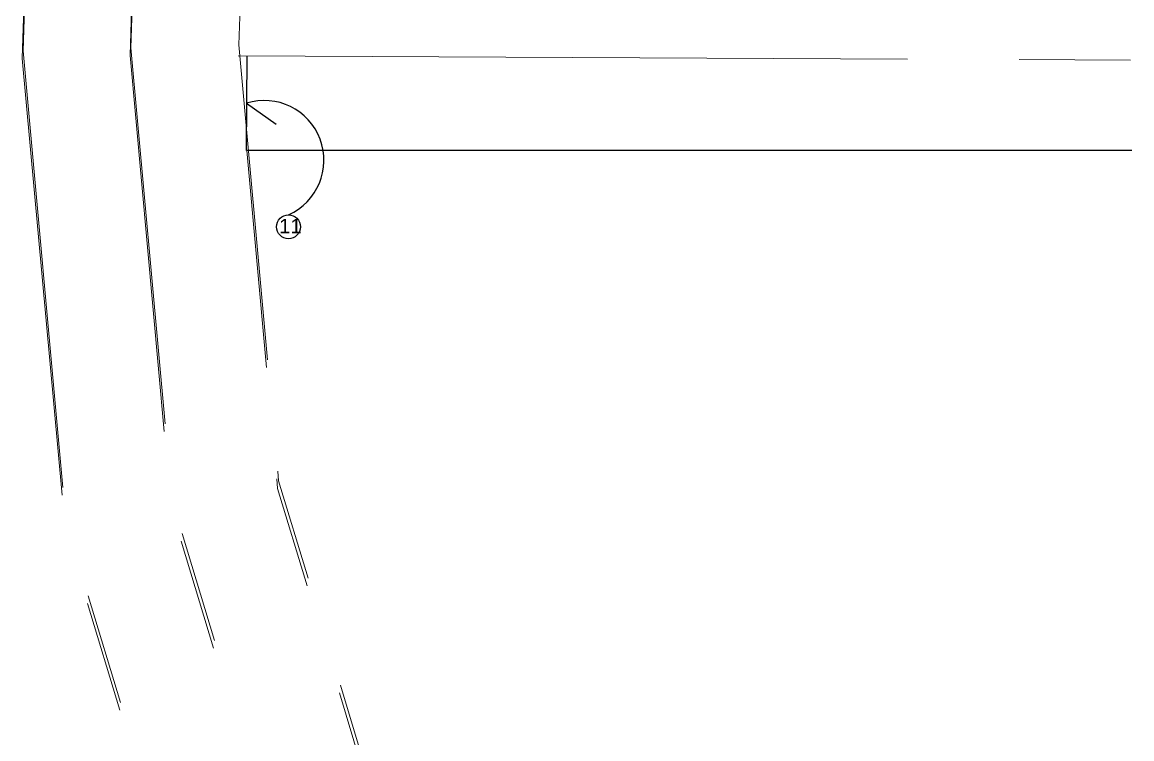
# Paper-space layout 'Layout1' of a CAD drawing. Header units: inches. Extents: x 0 to 35.9, y 0 to 23.6.
# Drawn here: x 12.315 to 13.558, y 16.14 to 16.942 of the extents above; entities that cross this region are included whole.
import ezdxf

# ---------------------------------------------------------------- set-up
doc = ezdxf.new("R2010")
doc.units = ezdxf.units.IN
doc.header["$MEASUREMENT"] = 0
doc.linetypes.add('CENTER2', pattern=[1.125, 0.75, -0.125, 0.125, -0.125])
doc.layers.add('C-SIDEWALK-CURB', color=92, linetype='Continuous')
doc.styles.get("Standard").update_dxf_attribs({"font": 'arial.ttf'})

psp = doc.layouts.get("Layout1")

# ---------------------------------------------------------------- linework, layer by layer
at = {"layer": 'C-SIDEWALK-CURB', "color": 7, "linetype": 'CENTER2', "lineweight": 0}
psp.add_line((12.5567, 16.9046, 1.9161), (13.558, 16.8999, 1.9161), dxfattribs=at)
at = {"layer": 'C-SIDEWALK-CURB', "color": 7}
for p, q in [((12.5663, 16.9045, 1.9093), (12.5656, 16.7987, 1.9093)), ((12.566, 16.8516, 0.9536), (12.5994, 16.8283, 0.9536)), ((13.558, 16.7987, 1.9161), (12.5664, 16.7987, 1.9161))]:
    psp.add_line(p, q, dxfattribs=at)
at = {"layer": 'C-SIDEWALK-CURB', "color": 7, "linetype": 'CENTER2', "lineweight": 0, "flags": 128}
for points in [[(12.8665, 15.4321), (12.4752, 16.0143), (12.3638, 16.3824), (12.3157, 16.9102), (12.3668, 18.4538), (12.3727, 18.6645), (12.3874, 20.4523), (12.3957, 21.1682), (12.3997, 21.5055)], [(12.9666, 15.4994), (12.5854, 16.0666), (12.4829, 16.4056), (12.4365, 16.9137), (12.4874, 18.4501), (12.4934, 18.6623), (12.508, 20.4511), (12.5163, 21.1668), (12.5203, 21.5055)], [(13.0667, 15.5667), (12.6957, 16.1188), (12.6019, 16.4288), (12.5574, 16.9172), (12.608, 18.4464), (12.614, 18.6601), (12.6287, 20.4499), (12.637, 21.1654), (12.641, 21.5055)]]:
    psp.add_lwpolyline(points, dxfattribs=at)
at = {"layer": 'C-SIDEWALK-CURB', "color": 7, "linetype": 'CENTER2', "lineweight": 0, "elevation": 1.9161, "flags": 128}
for points in [[(12.8654, 15.4235), (12.4741, 16.0057), (12.3628, 16.3739), (12.3146, 16.9016), (12.3616, 18.3194)], [(12.8654, 15.4235), (12.4741, 16.0057), (12.3628, 16.3739), (12.3146, 16.9016), (12.3616, 18.3194)], [(12.9656, 15.4908), (12.5844, 16.058), (12.4818, 16.397), (12.4355, 16.9051), (12.4463, 17.233)], [(13.0657, 15.5581), (12.6946, 16.1102), (12.6009, 16.4202), (12.5664, 16.7987)], [(13.0657, 15.5581), (12.6946, 16.1102), (12.6009, 16.4202), (12.5664, 16.7987)]]:
    psp.add_lwpolyline(points, dxfattribs=at)
at = {"layer": 'C-SIDEWALK-CURB', "color": 7}
psp.add_circle((12.613, 16.7133, 0.9536), 0.0134, dxfattribs=at)
psp.add_arc((12.586, 16.7879, 0.9536), 0.0668, 293.8703, 107.4325, dxfattribs=at)

# ---------------------------------------------------------------- texts
at = {"layer": 'C-SIDEWALK-CURB', "color": 7, "linetype": 'Continuous', "insert": (12.6026, 16.7222, 0.9536), "char_height": 0.01613, "width": 2.33897, "attachment_point": 1}
psp.add_mtext('11', dxfattribs=at)

doc.saveas('drawing.dxf')
